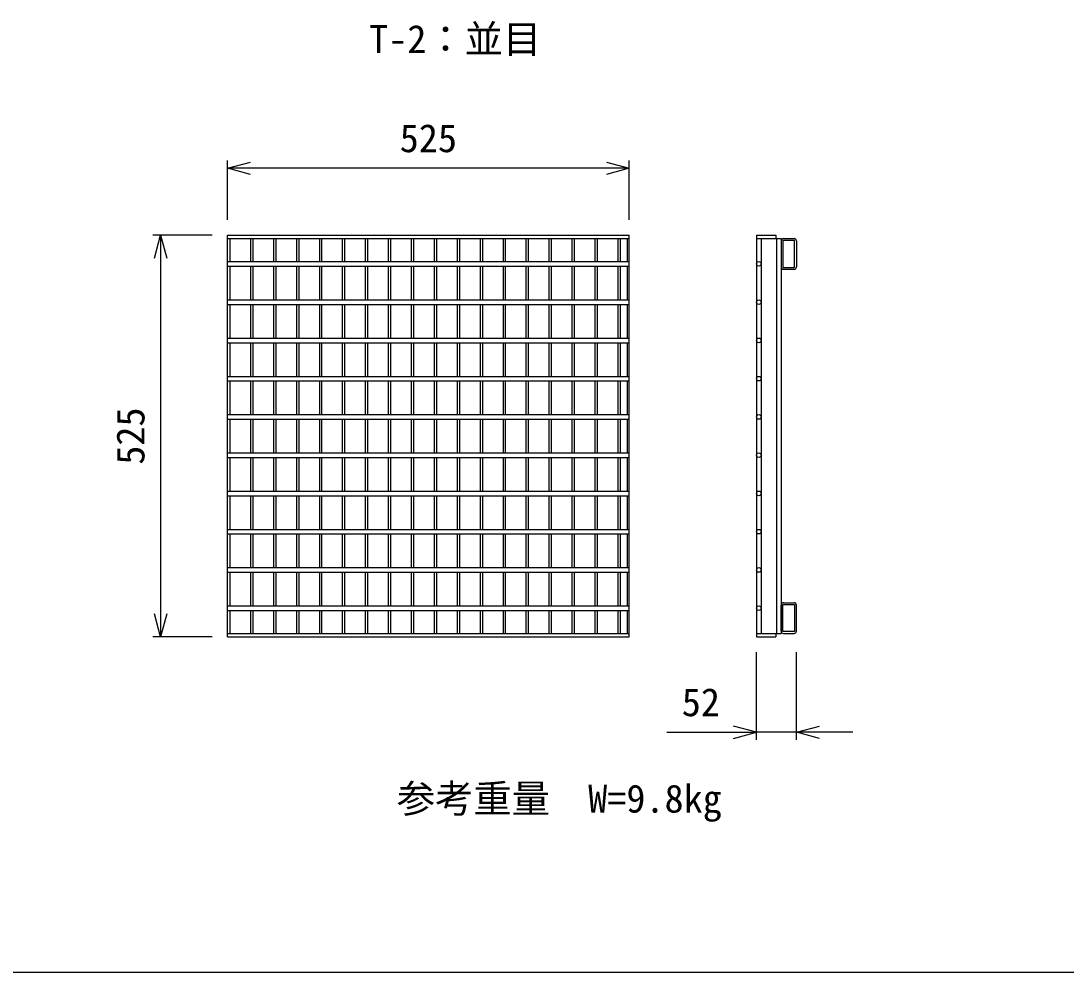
# Model space of a CAD drawing. Units: millimetres, scale not verified. Extents: x 12 to 21012, y 0 to 14850.
# Drawn here: x 10728 to 12094, y 7973 to 9216 of the extents above; entities that cross this region are included whole.
import ezdxf
from ezdxf.enums import TextEntityAlignment as Align

# ---------------------------------------------------------------- set-up
doc = ezdxf.new("R2010")
doc.units = ezdxf.units.MM
doc.header["$LTSCALE"] = 25
for name, color, linetype, lineweight in [('DIM', 7, 'Continuous', 25), ('HATCH', 6, 'Continuous', 25), ('TXT', 7, 'Continuous', 25)]:
    doc.layers.add(name, color=color, linetype=linetype, lineweight=lineweight)
doc.styles.add('ＭＳ ゴシック', font='')
doc.styles.get('ＭＳ ゴシック').set_extended_font_data('MS Gothic')

msp = doc.modelspace()

# ---------------------------------------------------------------- linework, layer by layer
at = {"layer": 'DIM'}
for p, q in [((10998.14, 8955.76), (10998.14, 9033.26)), ((10998.14, 9023.26), (11028.14, 9031.3)), ((11493.14, 9031.3), (11523.14, 9023.26)), ((11523.14, 8955.76), (11523.14, 9033.26)), ((11523.14, 9023.26), (10998.14, 9023.26)), ((11028.14, 9015.22), (10998.14, 9023.26)), ((11523.14, 9023.26), (11493.14, 9015.22)), ((10978.14, 8935.76), (10900.64, 8935.76)), ((10902.6, 8905.76), (10910.64, 8935.76)), ((10910.64, 8935.76), (10910.64, 8410.76)), ((10910.64, 8935.76), (10918.68, 8905.76)), ((10910.64, 8410.76), (10902.6, 8440.76)), ((10918.68, 8440.76), (10910.64, 8410.76)), ((10978.14, 8410.76), (10900.64, 8410.76)), ((11689.46, 8276.04), (11689.46, 8390.76)), ((11741.46, 8276.04), (11741.46, 8390.76)), ((11689.46, 8286.04), (11659.46, 8294.08)), ((11741.46, 8286.04), (11771.46, 8294.08)), ((11572.2, 8286.04), (11689.46, 8286.04)), ((11659.46, 8278), (11689.46, 8286.04)), ((11741.46, 8286.04), (11689.46, 8286.04)), ((11815.42, 8286.04), (11741.46, 8286.04)), ((11771.46, 8278), (11741.46, 8286.04))]:
    msp.add_line(p, q, dxfattribs=at)
at = {"layer": 'HATCH'}
for p, q in [((10998.14, 8935.76), (11523.14, 8935.76)), ((10998.14, 8410.76), (10998.14, 8935.76)), ((11523.14, 8410.76), (11523.14, 8935.76)), ((11689.46, 8935.76), (11689.46, 8410.76)), ((11689.46, 8935.76), (11714.46, 8935.76)), ((11714.46, 8935.76), (11714.46, 8931.26)), ((10998.14, 8931.26), (11523.14, 8931.26)), ((11001.14, 8931.26), (11001.14, 8901.26)), ((11028.14, 8931.26), (11028.14, 8901.26)), ((11031.14, 8931.26), (11031.14, 8901.26)), ((11058.14, 8931.26), (11058.14, 8901.26)), ((11061.14, 8931.26), (11061.14, 8901.26)), ((11088.14, 8931.26), (11088.14, 8901.26)), ((11091.14, 8931.26), (11091.14, 8901.26)), ((11118.14, 8931.26), (11118.14, 8901.26)), ((11121.14, 8931.26), (11121.14, 8901.26)), ((11148.14, 8931.26), (11148.14, 8901.26)), ((11151.14, 8931.26), (11151.14, 8901.26)), ((11178.14, 8931.26), (11178.14, 8901.26)), ((11181.14, 8931.26), (11181.14, 8901.26)), ((11208.14, 8931.26), (11208.14, 8901.26)), ((11211.14, 8931.26), (11211.14, 8901.26)), ((11238.14, 8931.26), (11238.14, 8901.26)), ((11241.14, 8931.26), (11241.14, 8901.26)), ((11268.14, 8931.26), (11268.14, 8901.26)), ((11271.14, 8931.26), (11271.14, 8901.26)), ((11298.14, 8931.26), (11298.14, 8901.26)), ((11301.14, 8931.26), (11301.14, 8901.26)), ((11328.14, 8931.26), (11328.14, 8901.26)), ((11331.14, 8931.26), (11331.14, 8901.26)), ((11358.14, 8931.26), (11358.14, 8901.26)), ((11361.14, 8931.26), (11361.14, 8901.26)), ((11388.14, 8931.26), (11388.14, 8901.26)), ((11391.14, 8931.26), (11391.14, 8901.26)), ((11418.14, 8931.26), (11418.14, 8901.26)), ((11421.14, 8931.26), (11421.14, 8901.26)), ((11448.14, 8931.26), (11448.14, 8901.26)), ((11451.14, 8931.26), (11451.14, 8901.26)), ((11478.14, 8931.26), (11478.14, 8901.26)), ((11481.14, 8931.26), (11481.14, 8901.26)), ((11508.14, 8931.26), (11508.14, 8901.26)), ((11511.14, 8931.26), (11511.14, 8901.26)), ((11520.14, 8931.26), (11520.14, 8901.26)), ((11689.46, 8931.26), (11721.46, 8931.26)), ((11695.46, 8931.26), (11695.46, 8415.26)), ((11715.46, 8931.26), (11715.46, 8415.26)), ((11721.46, 8931.26), (11721.46, 8415.26)), ((11721.46, 8928.26), (11721.46, 8894.26)), ((11739.16, 8928.96), (11723.76, 8928.96)), ((11723.76, 8928.96), (11723.76, 8893.56)), ((11724.46, 8931.26), (11738.46, 8931.26)), ((11739.16, 8893.56), (11739.16, 8928.96)), ((11741.46, 8928.26), (11741.46, 8894.26)), ((10998.14, 8901.26), (11523.14, 8901.26)), ((10998.14, 8895.26), (11523.14, 8895.26)), ((11001.14, 8895.26), (11001.14, 8851.26)), ((11028.14, 8895.26), (11028.14, 8851.26)), ((11031.14, 8895.26), (11031.14, 8851.26)), ((11058.14, 8895.26), (11058.14, 8851.26)), ((11061.14, 8895.26), (11061.14, 8851.26)), ((11088.14, 8895.26), (11088.14, 8851.26)), ((11091.14, 8895.26), (11091.14, 8851.26)), ((11118.14, 8895.26), (11118.14, 8851.26)), ((11121.14, 8895.26), (11121.14, 8851.26)), ((11148.14, 8895.26), (11148.14, 8851.26)), ((11151.14, 8895.26), (11151.14, 8851.26)), ((11178.14, 8895.26), (11178.14, 8851.26)), ((11181.14, 8895.26), (11181.14, 8851.26)), ((11208.14, 8895.26), (11208.14, 8851.26)), ((11211.14, 8895.26), (11211.14, 8851.26)), ((11238.14, 8895.26), (11238.14, 8851.26)), ((11241.14, 8895.26), (11241.14, 8851.26)), ((11268.14, 8895.26), (11268.14, 8851.26)), ((11271.14, 8895.26), (11271.14, 8851.26)), ((11298.14, 8895.26), (11298.14, 8851.26)), ((11301.14, 8895.26), (11301.14, 8851.26)), ((11328.14, 8895.26), (11328.14, 8851.26)), ((11331.14, 8895.26), (11331.14, 8851.26)), ((11358.14, 8895.26), (11358.14, 8851.26)), ((11361.14, 8895.26), (11361.14, 8851.26)), ((11388.14, 8895.26), (11388.14, 8851.26)), ((11391.14, 8895.26), (11391.14, 8851.26)), ((11418.14, 8895.26), (11418.14, 8851.26)), ((11421.14, 8895.26), (11421.14, 8851.26)), ((11448.14, 8895.26), (11448.14, 8851.26)), ((11451.14, 8895.26), (11451.14, 8851.26)), ((11478.14, 8895.26), (11478.14, 8851.26)), ((11481.14, 8895.26), (11481.14, 8851.26)), ((11508.14, 8895.26), (11508.14, 8851.26)), ((11511.14, 8895.26), (11511.14, 8851.26)), ((11520.14, 8895.26), (11520.14, 8851.26)), ((11723.76, 8893.56), (11739.16, 8893.56)), ((11724.46, 8891.26), (11738.46, 8891.26)), ((10998.14, 8851.26), (11523.14, 8851.26)), ((10998.14, 8845.26), (11523.14, 8845.26)), ((11001.14, 8845.26), (11001.14, 8801.26)), ((11028.14, 8845.26), (11028.14, 8801.26)), ((11031.14, 8845.26), (11031.14, 8801.26)), ((11058.14, 8845.26), (11058.14, 8801.26)), ((11061.14, 8845.26), (11061.14, 8801.26)), ((11088.14, 8845.26), (11088.14, 8801.26)), ((11091.14, 8845.26), (11091.14, 8801.26)), ((11118.14, 8845.26), (11118.14, 8801.26)), ((11121.14, 8845.26), (11121.14, 8801.26)), ((11148.14, 8845.26), (11148.14, 8801.26)), ((11151.14, 8845.26), (11151.14, 8801.26)), ((11178.14, 8845.26), (11178.14, 8801.26)), ((11181.14, 8845.26), (11181.14, 8801.26)), ((11208.14, 8845.26), (11208.14, 8801.26)), ((11211.14, 8845.26), (11211.14, 8801.26)), ((11238.14, 8845.26), (11238.14, 8801.26)), ((11241.14, 8845.26), (11241.14, 8801.26)), ((11268.14, 8845.26), (11268.14, 8801.26)), ((11271.14, 8845.26), (11271.14, 8801.26)), ((11298.14, 8845.26), (11298.14, 8801.26)), ((11301.14, 8845.26), (11301.14, 8801.26)), ((11328.14, 8845.26), (11328.14, 8801.26)), ((11331.14, 8845.26), (11331.14, 8801.26)), ((11358.14, 8845.26), (11358.14, 8801.26)), ((11361.14, 8845.26), (11361.14, 8801.26)), ((11388.14, 8845.26), (11388.14, 8801.26)), ((11391.14, 8845.26), (11391.14, 8801.26)), ((11418.14, 8845.26), (11418.14, 8801.26)), ((11421.14, 8845.26), (11421.14, 8801.26)), ((11448.14, 8845.26), (11448.14, 8801.26)), ((11451.14, 8845.26), (11451.14, 8801.26)), ((11478.14, 8845.26), (11478.14, 8801.26)), ((11481.14, 8845.26), (11481.14, 8801.26)), ((11508.14, 8845.26), (11508.14, 8801.26)), ((11511.14, 8845.26), (11511.14, 8801.26)), ((11520.14, 8845.26), (11520.14, 8801.26)), ((10998.14, 8801.26), (11523.14, 8801.26)), ((10998.14, 8795.26), (11523.14, 8795.26)), ((11001.14, 8795.26), (11001.14, 8751.26)), ((11028.14, 8795.26), (11028.14, 8751.26)), ((11031.14, 8795.26), (11031.14, 8751.26)), ((11058.14, 8795.26), (11058.14, 8751.26)), ((11061.14, 8795.26), (11061.14, 8751.26)), ((11088.14, 8795.26), (11088.14, 8751.26)), ((11091.14, 8795.26), (11091.14, 8751.26)), ((11118.14, 8795.26), (11118.14, 8751.26)), ((11121.14, 8795.26), (11121.14, 8751.26)), ((11148.14, 8795.26), (11148.14, 8751.26)), ((11151.14, 8795.26), (11151.14, 8751.26)), ((11178.14, 8795.26), (11178.14, 8751.26)), ((11181.14, 8795.26), (11181.14, 8751.26)), ((11208.14, 8795.26), (11208.14, 8751.26)), ((11211.14, 8795.26), (11211.14, 8751.26)), ((11238.14, 8795.26), (11238.14, 8751.26)), ((11241.14, 8795.26), (11241.14, 8751.26)), ((11268.14, 8795.26), (11268.14, 8751.26)), ((11271.14, 8795.26), (11271.14, 8751.26)), ((11298.14, 8795.26), (11298.14, 8751.26)), ((11301.14, 8795.26), (11301.14, 8751.26)), ((11328.14, 8795.26), (11328.14, 8751.26)), ((11331.14, 8795.26), (11331.14, 8751.26)), ((11358.14, 8795.26), (11358.14, 8751.26)), ((11361.14, 8795.26), (11361.14, 8751.26)), ((11388.14, 8795.26), (11388.14, 8751.26)), ((11391.14, 8795.26), (11391.14, 8751.26)), ((11418.14, 8795.26), (11418.14, 8751.26)), ((11421.14, 8795.26), (11421.14, 8751.26)), ((11448.14, 8795.26), (11448.14, 8751.26)), ((11451.14, 8795.26), (11451.14, 8751.26)), ((11478.14, 8795.26), (11478.14, 8751.26)), ((11481.14, 8795.26), (11481.14, 8751.26)), ((11508.14, 8795.26), (11508.14, 8751.26)), ((11511.14, 8795.26), (11511.14, 8751.26)), ((11520.14, 8795.26), (11520.14, 8751.26)), ((10998.14, 8751.26), (11523.14, 8751.26)), ((10998.14, 8745.26), (11523.14, 8745.26)), ((11001.14, 8745.26), (11001.14, 8701.26)), ((11028.14, 8745.26), (11028.14, 8701.26)), ((11031.14, 8745.26), (11031.14, 8701.26)), ((11058.14, 8745.26), (11058.14, 8701.26)), ((11061.14, 8745.26), (11061.14, 8701.26)), ((11088.14, 8745.26), (11088.14, 8701.26)), ((11091.14, 8745.26), (11091.14, 8701.26)), ((11118.14, 8745.26), (11118.14, 8701.26)), ((11121.14, 8745.26), (11121.14, 8701.26)), ((11148.14, 8745.26), (11148.14, 8701.26)), ((11151.14, 8745.26), (11151.14, 8701.26)), ((11178.14, 8745.26), (11178.14, 8701.26)), ((11181.14, 8745.26), (11181.14, 8701.26)), ((11208.14, 8745.26), (11208.14, 8701.26)), ((11211.14, 8745.26), (11211.14, 8701.26)), ((11238.14, 8745.26), (11238.14, 8701.26)), ((11241.14, 8745.26), (11241.14, 8701.26)), ((11268.14, 8745.26), (11268.14, 8701.26)), ((11271.14, 8745.26), (11271.14, 8701.26)), ((11298.14, 8745.26), (11298.14, 8701.26)), ((11301.14, 8745.26), (11301.14, 8701.26)), ((11328.14, 8745.26), (11328.14, 8701.26)), ((11331.14, 8745.26), (11331.14, 8701.26)), ((11358.14, 8745.26), (11358.14, 8701.26)), ((11361.14, 8745.26), (11361.14, 8701.26)), ((11388.14, 8745.26), (11388.14, 8701.26)), ((11391.14, 8745.26), (11391.14, 8701.26)), ((11418.14, 8745.26), (11418.14, 8701.26)), ((11421.14, 8745.26), (11421.14, 8701.26)), ((11448.14, 8745.26), (11448.14, 8701.26)), ((11451.14, 8745.26), (11451.14, 8701.26)), ((11478.14, 8745.26), (11478.14, 8701.26)), ((11481.14, 8745.26), (11481.14, 8701.26)), ((11508.14, 8745.26), (11508.14, 8701.26)), ((11511.14, 8745.26), (11511.14, 8701.26)), ((11520.14, 8745.26), (11520.14, 8701.26)), ((10998.14, 8701.26), (11523.14, 8701.26)), ((10998.14, 8695.26), (11523.14, 8695.26)), ((11001.14, 8695.26), (11001.14, 8651.26)), ((11028.14, 8695.26), (11028.14, 8651.26)), ((11031.14, 8695.26), (11031.14, 8651.26)), ((11058.14, 8695.26), (11058.14, 8651.26)), ((11061.14, 8695.26), (11061.14, 8651.26)), ((11088.14, 8695.26), (11088.14, 8651.26)), ((11091.14, 8695.26), (11091.14, 8651.26)), ((11118.14, 8695.26), (11118.14, 8651.26)), ((11121.14, 8695.26), (11121.14, 8651.26)), ((11148.14, 8695.26), (11148.14, 8651.26)), ((11151.14, 8695.26), (11151.14, 8651.26)), ((11178.14, 8695.26), (11178.14, 8651.26)), ((11181.14, 8695.26), (11181.14, 8651.26)), ((11208.14, 8695.26), (11208.14, 8651.26)), ((11211.14, 8695.26), (11211.14, 8651.26)), ((11238.14, 8695.26), (11238.14, 8651.26)), ((11241.14, 8695.26), (11241.14, 8651.26)), ((11268.14, 8695.26), (11268.14, 8651.26)), ((11271.14, 8695.26), (11271.14, 8651.26)), ((11298.14, 8695.26), (11298.14, 8651.26)), ((11301.14, 8695.26), (11301.14, 8651.26)), ((11328.14, 8695.26), (11328.14, 8651.26)), ((11331.14, 8695.26), (11331.14, 8651.26)), ((11358.14, 8695.26), (11358.14, 8651.26)), ((11361.14, 8695.26), (11361.14, 8651.26)), ((11388.14, 8695.26), (11388.14, 8651.26)), ((11391.14, 8695.26), (11391.14, 8651.26)), ((11418.14, 8695.26), (11418.14, 8651.26)), ((11421.14, 8695.26), (11421.14, 8651.26)), ((11448.14, 8695.26), (11448.14, 8651.26)), ((11451.14, 8695.26), (11451.14, 8651.26)), ((11478.14, 8695.26), (11478.14, 8651.26)), ((11481.14, 8695.26), (11481.14, 8651.26)), ((11508.14, 8695.26), (11508.14, 8651.26)), ((11511.14, 8695.26), (11511.14, 8651.26)), ((11520.14, 8695.26), (11520.14, 8651.26)), ((10998.14, 8651.26), (11523.14, 8651.26)), ((10998.14, 8645.26), (11523.14, 8645.26)), ((11001.14, 8645.26), (11001.14, 8601.26)), ((11028.14, 8645.26), (11028.14, 8601.26)), ((11031.14, 8645.26), (11031.14, 8601.26)), ((11058.14, 8645.26), (11058.14, 8601.26)), ((11061.14, 8645.26), (11061.14, 8601.26)), ((11088.14, 8645.26), (11088.14, 8601.26)), ((11091.14, 8645.26), (11091.14, 8601.26)), ((11118.14, 8645.26), (11118.14, 8601.26)), ((11121.14, 8645.26), (11121.14, 8601.26)), ((11148.14, 8645.26), (11148.14, 8601.26)), ((11151.14, 8645.26), (11151.14, 8601.26)), ((11178.14, 8645.26), (11178.14, 8601.26)), ((11181.14, 8645.26), (11181.14, 8601.26)), ((11208.14, 8645.26), (11208.14, 8601.26)), ((11211.14, 8645.26), (11211.14, 8601.26)), ((11238.14, 8645.26), (11238.14, 8601.26)), ((11241.14, 8645.26), (11241.14, 8601.26)), ((11268.14, 8645.26), (11268.14, 8601.26)), ((11271.14, 8645.26), (11271.14, 8601.26)), ((11298.14, 8645.26), (11298.14, 8601.26)), ((11301.14, 8645.26), (11301.14, 8601.26)), ((11328.14, 8645.26), (11328.14, 8601.26)), ((11331.14, 8645.26), (11331.14, 8601.26)), ((11358.14, 8645.26), (11358.14, 8601.26)), ((11361.14, 8645.26), (11361.14, 8601.26)), ((11388.14, 8645.26), (11388.14, 8601.26)), ((11391.14, 8645.26), (11391.14, 8601.26)), ((11418.14, 8645.26), (11418.14, 8601.26)), ((11421.14, 8645.26), (11421.14, 8601.26)), ((11448.14, 8645.26), (11448.14, 8601.26)), ((11451.14, 8645.26), (11451.14, 8601.26)), ((11478.14, 8645.26), (11478.14, 8601.26)), ((11481.14, 8645.26), (11481.14, 8601.26)), ((11508.14, 8645.26), (11508.14, 8601.26)), ((11511.14, 8645.26), (11511.14, 8601.26)), ((11520.14, 8645.26), (11520.14, 8601.26)), ((10998.14, 8601.26), (11523.14, 8601.26)), ((10998.14, 8595.26), (11523.14, 8595.26)), ((11001.14, 8595.26), (11001.14, 8551.26)), ((11028.14, 8595.26), (11028.14, 8551.26)), ((11031.14, 8595.26), (11031.14, 8551.26)), ((11058.14, 8595.26), (11058.14, 8551.26)), ((11061.14, 8595.26), (11061.14, 8551.26)), ((11088.14, 8595.26), (11088.14, 8551.26)), ((11091.14, 8595.26), (11091.14, 8551.26)), ((11118.14, 8595.26), (11118.14, 8551.26)), ((11121.14, 8595.26), (11121.14, 8551.26)), ((11148.14, 8595.26), (11148.14, 8551.26)), ((11151.14, 8595.26), (11151.14, 8551.26)), ((11178.14, 8595.26), (11178.14, 8551.26)), ((11181.14, 8595.26), (11181.14, 8551.26)), ((11208.14, 8595.26), (11208.14, 8551.26)), ((11211.14, 8595.26), (11211.14, 8551.26)), ((11238.14, 8595.26), (11238.14, 8551.26)), ((11241.14, 8595.26), (11241.14, 8551.26)), ((11268.14, 8595.26), (11268.14, 8551.26)), ((11271.14, 8595.26), (11271.14, 8551.26)), ((11298.14, 8595.26), (11298.14, 8551.26)), ((11301.14, 8595.26), (11301.14, 8551.26)), ((11328.14, 8595.26), (11328.14, 8551.26)), ((11331.14, 8595.26), (11331.14, 8551.26)), ((11358.14, 8595.26), (11358.14, 8551.26)), ((11361.14, 8595.26), (11361.14, 8551.26)), ((11388.14, 8595.26), (11388.14, 8551.26)), ((11391.14, 8595.26), (11391.14, 8551.26)), ((11418.14, 8595.26), (11418.14, 8551.26)), ((11421.14, 8595.26), (11421.14, 8551.26)), ((11448.14, 8595.26), (11448.14, 8551.26)), ((11451.14, 8595.26), (11451.14, 8551.26)), ((11478.14, 8595.26), (11478.14, 8551.26)), ((11481.14, 8595.26), (11481.14, 8551.26)), ((11508.14, 8595.26), (11508.14, 8551.26)), ((11511.14, 8595.26), (11511.14, 8551.26)), ((11520.14, 8595.26), (11520.14, 8551.26)), ((10998.14, 8551.26), (11523.14, 8551.26)), ((10998.14, 8545.26), (11523.14, 8545.26)), ((11001.14, 8545.26), (11001.14, 8501.26)), ((11028.14, 8545.26), (11028.14, 8501.26)), ((11031.14, 8545.26), (11031.14, 8501.26)), ((11058.14, 8545.26), (11058.14, 8501.26)), ((11061.14, 8545.26), (11061.14, 8501.26)), ((11088.14, 8545.26), (11088.14, 8501.26)), ((11091.14, 8545.26), (11091.14, 8501.26)), ((11118.14, 8545.26), (11118.14, 8501.26)), ((11121.14, 8545.26), (11121.14, 8501.26)), ((11148.14, 8545.26), (11148.14, 8501.26)), ((11151.14, 8545.26), (11151.14, 8501.26)), ((11178.14, 8545.26), (11178.14, 8501.26)), ((11181.14, 8545.26), (11181.14, 8501.26)), ((11208.14, 8545.26), (11208.14, 8501.26)), ((11211.14, 8545.26), (11211.14, 8501.26)), ((11238.14, 8545.26), (11238.14, 8501.26)), ((11241.14, 8545.26), (11241.14, 8501.26)), ((11268.14, 8545.26), (11268.14, 8501.26)), ((11271.14, 8545.26), (11271.14, 8501.26)), ((11298.14, 8545.26), (11298.14, 8501.26)), ((11301.14, 8545.26), (11301.14, 8501.26)), ((11328.14, 8545.26), (11328.14, 8501.26)), ((11331.14, 8545.26), (11331.14, 8501.26)), ((11358.14, 8545.26), (11358.14, 8501.26)), ((11361.14, 8545.26), (11361.14, 8501.26)), ((11388.14, 8545.26), (11388.14, 8501.26)), ((11391.14, 8545.26), (11391.14, 8501.26)), ((11418.14, 8545.26), (11418.14, 8501.26)), ((11421.14, 8545.26), (11421.14, 8501.26)), ((11448.14, 8545.26), (11448.14, 8501.26)), ((11451.14, 8545.26), (11451.14, 8501.26)), ((11478.14, 8545.26), (11478.14, 8501.26)), ((11481.14, 8545.26), (11481.14, 8501.26)), ((11508.14, 8545.26), (11508.14, 8501.26)), ((11511.14, 8545.26), (11511.14, 8501.26)), ((11520.14, 8545.26), (11520.14, 8501.26)), ((10998.14, 8501.26), (11523.14, 8501.26)), ((10998.14, 8495.26), (11523.14, 8495.26)), ((11001.14, 8495.26), (11001.14, 8451.26)), ((11028.14, 8495.26), (11028.14, 8451.26)), ((11031.14, 8495.26), (11031.14, 8451.26)), ((11058.14, 8495.26), (11058.14, 8451.26)), ((11061.14, 8495.26), (11061.14, 8451.26)), ((11088.14, 8495.26), (11088.14, 8451.26)), ((11091.14, 8495.26), (11091.14, 8451.26)), ((11118.14, 8495.26), (11118.14, 8451.26)), ((11121.14, 8495.26), (11121.14, 8451.26)), ((11148.14, 8495.26), (11148.14, 8451.26)), ((11151.14, 8495.26), (11151.14, 8451.26)), ((11178.14, 8495.26), (11178.14, 8451.26)), ((11181.14, 8495.26), (11181.14, 8451.26)), ((11208.14, 8495.26), (11208.14, 8451.26)), ((11211.14, 8495.26), (11211.14, 8451.26)), ((11238.14, 8495.26), (11238.14, 8451.26)), ((11241.14, 8495.26), (11241.14, 8451.26)), ((11268.14, 8495.26), (11268.14, 8451.26)), ((11271.14, 8495.26), (11271.14, 8451.26)), ((11298.14, 8495.26), (11298.14, 8451.26)), ((11301.14, 8495.26), (11301.14, 8451.26)), ((11328.14, 8495.26), (11328.14, 8451.26)), ((11331.14, 8495.26), (11331.14, 8451.26)), ((11358.14, 8495.26), (11358.14, 8451.26)), ((11361.14, 8495.26), (11361.14, 8451.26)), ((11388.14, 8495.26), (11388.14, 8451.26)), ((11391.14, 8495.26), (11391.14, 8451.26)), ((11418.14, 8495.26), (11418.14, 8451.26)), ((11421.14, 8495.26), (11421.14, 8451.26)), ((11448.14, 8495.26), (11448.14, 8451.26)), ((11451.14, 8495.26), (11451.14, 8451.26)), ((11478.14, 8495.26), (11478.14, 8451.26)), ((11481.14, 8495.26), (11481.14, 8451.26)), ((11508.14, 8495.26), (11508.14, 8451.26)), ((11511.14, 8495.26), (11511.14, 8451.26)), ((11520.14, 8495.26), (11520.14, 8451.26)), ((11724.46, 8455.26), (11738.46, 8455.26)), ((10998.14, 8451.26), (11523.14, 8451.26)), ((10998.14, 8445.26), (11523.14, 8445.26)), ((11001.14, 8445.26), (11001.14, 8415.26)), ((11028.14, 8445.26), (11028.14, 8415.26)), ((11031.14, 8445.26), (11031.14, 8415.26)), ((11058.14, 8445.26), (11058.14, 8415.26)), ((11061.14, 8445.26), (11061.14, 8415.26)), ((11088.14, 8445.26), (11088.14, 8415.26)), ((11091.14, 8445.26), (11091.14, 8415.26)), ((11118.14, 8445.26), (11118.14, 8415.26)), ((11121.14, 8445.26), (11121.14, 8415.26)), ((11148.14, 8445.26), (11148.14, 8415.26)), ((11151.14, 8445.26), (11151.14, 8415.26)), ((11178.14, 8445.26), (11178.14, 8415.26)), ((11181.14, 8445.26), (11181.14, 8415.26)), ((11208.14, 8445.26), (11208.14, 8415.26)), ((11211.14, 8445.26), (11211.14, 8415.26)), ((11238.14, 8445.26), (11238.14, 8415.26)), ((11241.14, 8445.26), (11241.14, 8415.26)), ((11268.14, 8445.26), (11268.14, 8415.26)), ((11271.14, 8445.26), (11271.14, 8415.26)), ((11298.14, 8445.26), (11298.14, 8415.26)), ((11301.14, 8445.26), (11301.14, 8415.26)), ((11328.14, 8445.26), (11328.14, 8415.26)), ((11331.14, 8445.26), (11331.14, 8415.26)), ((11358.14, 8445.26), (11358.14, 8415.26)), ((11361.14, 8445.26), (11361.14, 8415.26)), ((11388.14, 8445.26), (11388.14, 8415.26)), ((11391.14, 8445.26), (11391.14, 8415.26)), ((11418.14, 8445.26), (11418.14, 8415.26)), ((11421.14, 8445.26), (11421.14, 8415.26)), ((11448.14, 8445.26), (11448.14, 8415.26)), ((11451.14, 8445.26), (11451.14, 8415.26)), ((11478.14, 8445.26), (11478.14, 8415.26)), ((11481.14, 8445.26), (11481.14, 8415.26)), ((11508.14, 8445.26), (11508.14, 8415.26)), ((11511.14, 8445.26), (11511.14, 8415.26)), ((11520.14, 8445.26), (11520.14, 8415.26)), ((11721.46, 8418.26), (11721.46, 8452.26)), ((11723.76, 8452.96), (11739.16, 8452.96)), ((11723.76, 8417.56), (11723.76, 8452.96)), ((11739.16, 8452.96), (11739.16, 8417.56)), ((11741.46, 8418.26), (11741.46, 8452.26)), ((10998.14, 8415.26), (11523.14, 8415.26)), ((11689.46, 8415.26), (11721.46, 8415.26)), ((11714.46, 8415.26), (11714.46, 8410.76)), ((11739.16, 8417.56), (11723.76, 8417.56)), ((11724.46, 8415.26), (11738.46, 8415.26)), ((10998.14, 8410.76), (11523.14, 8410.76)), ((11689.46, 8410.76), (11714.46, 8410.76))]:
    msp.add_line(p, q, dxfattribs=at)
for centre in [(11692.46, 8898.26), (11692.46, 8848.26), (11692.46, 8798.26), (11692.46, 8748.26), (11692.46, 8698.26), (11692.46, 8648.26), (11692.46, 8598.26), (11692.46, 8548.26), (11692.46, 8498.26), (11692.46, 8448.26)]:
    msp.add_circle(centre, 3, dxfattribs=at)
for centre, start, end in [((11724.46, 8928.26), 90, 180), ((11738.46, 8928.26), 0, 90), ((11724.46, 8894.26), 180, 270), ((11738.46, 8894.26), 270, 0), ((11724.46, 8452.26), 90, 180), ((11738.46, 8452.26), 0, 90), ((11724.46, 8418.26), 180, 270), ((11738.46, 8418.26), 270, 0)]:
    msp.add_arc(centre, 3, start, end, dxfattribs=at)
at = {"layer": 'TXT'}
msp.add_line((9362.5, 7972.57), (18762.5, 7972.57), dxfattribs=at)

# ---------------------------------------------------------------- texts
at = {"layer": 'DIM', "style": 'ＭＳ ゴシック'}
for s, p in [('525', (11223.14, 9033.26)), ('52', (11591.71, 8296.04)), ('参考重量\u3000W=9.8kg', (11219.41, 8170.02))]:
    msp.add_text(s, height=36.66, dxfattribs=at).set_placement(p, align=Align.BOTTOM_LEFT)
msp.add_text('525', height=36.66, rotation=90, dxfattribs=at).set_placement((10900.64, 8635.76), align=Align.BOTTOM_LEFT)
at = {"layer": 'TXT', "style": 'ＭＳ ゴシック'}
msp.add_text('T-2：並目 ', height=36.66, dxfattribs=at).set_placement((11183.18, 9162.85), align=Align.BOTTOM_LEFT)

doc.saveas('drawing.dxf')
